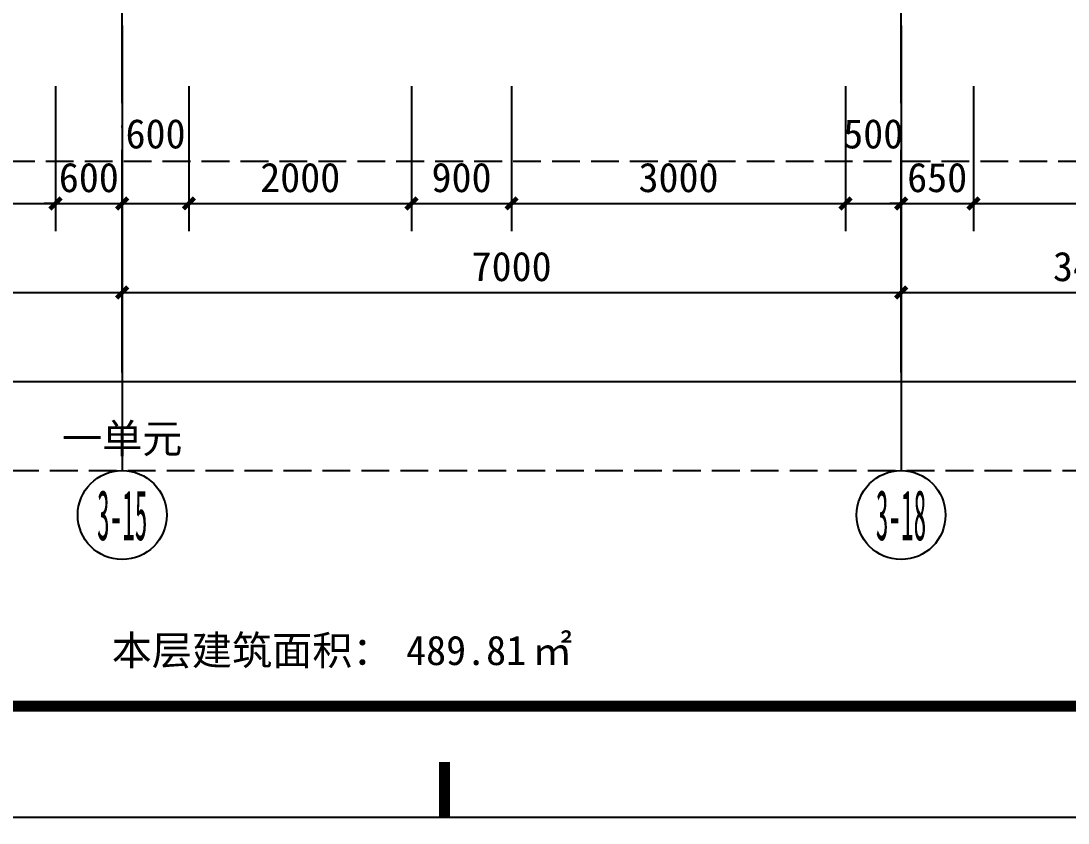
# Model space of a CAD drawing. Extents: x -46233 to 84150, y 109350 to 390860.
# Drawn here: x 38242 to 47654, y 218750 to 225959 of the extents above; entities that cross this region are included whole.
import ezdxf
from ezdxf.enums import TextEntityAlignment as Align

# ---------------------------------------------------------------- set-up
doc = ezdxf.new("R2010")
doc.units = 0
doc.header["$LTSCALE"] = 1000
doc.header["$MEASUREMENT"] = 0
doc.linetypes.add('3#-轴线$1$DOTE', pattern=[2.42, 2, -0.2, 0.02, -0.2])
doc.linetypes.add('DASH', pattern=[0.35, 0.25, -0.1])
doc.layers.get('Defpoints').update_dxf_attribs({"color": 4, "linetype": 'DASH'})
for name, color, linetype in [('3#-轴号$0$A-ANNO-AXIS-CIRC', 3, 'Continuous'), ('3#-轴号$0$A-ANNO-AXIS-TEXT', 7, 'Continuous'), ('3#-轴号$0$A-ANNO-DIMS', 3, 'Continuous'), ('3#-轴线$1$A-ANNO-DOTE', 10, '3#-轴线$1$DOTE'), ('A-ANNO-DIMS', 3, 'Continuous'), ('A-ANNO-TEXT', 255, 'Continuous'), ('A1-无手签$0$A-ANNO-TTLB', 7, 'Continuous'), ('AXIS_TEXT', 7, 'Continuous')]:
    doc.layers.add(name, color=color, linetype=linetype)
doc.styles.add('3#-轴号$0$_TCH_AXIS', font='')
doc.styles.add('3#-轴号$0$_TCH_DIM_T3', font='')
doc.styles.add('_TCH_DIM_T3', font='')
doc.styles.add('COMPLEX', font='COMPLEX')
doc.styles.get("Standard").update_dxf_attribs({"font": ''})
doc.styles.get('3#-轴号$0$_TCH_AXIS').set_extended_font_data('SimSun')
doc.styles.get('3#-轴号$0$_TCH_DIM_T3').set_extended_font_data('SimSun')
doc.styles.get('_TCH_DIM_T3').set_extended_font_data('SimSun')
doc.styles.get('Standard').set_extended_font_data('SimSun')
doc.dimstyles.new('3#-轴号$0$_TCH_ARCH&&100', dxfattribs={"dimtxt": 264.345992, "dimasz": 100, "dimexe": 250, "dimexo": 300, "dimgap": 100, "dimtad": 1, "dimdec": 0, "dimzin": 0, "dimdsep": 46, "dimtxsty": '3#-轴号$0$_TCH_DIM_T3', "dimblk": '3#-轴号$0$_ArchTick', "dimcen": 0.09, "dimclrt": 7, "dimazin": 2, "dimtfac": 1, "dimtdec": 0, "dimtix": 1, "dimtmove": 2, "dimatfit": 3, "dimfxl": 100, "dimtolj": 1, "dimtzin": 0, "dimarcsym": 0})
doc.dimstyles.new('_TCH_ARCH&&100', dxfattribs={"dimtxt": 264.345992, "dimasz": 100, "dimexe": 250, "dimexo": 300, "dimgap": 100, "dimtad": 1, "dimdec": 0, "dimzin": 0, "dimdsep": 46, "dimtxsty": '_TCH_DIM_T3', "dimblk": 'ARCHTICK', "dimcen": 0.09, "dimclrt": 7, "dimazin": 2, "dimtfac": 1, "dimtdec": 0, "dimtix": 1, "dimtmove": 2, "dimatfit": 3, "dimfxl": 100, "dimtolj": 1, "dimtzin": 0, "dimarcsym": 0})

# ---------------------------------------------------------------- blocks, each defined once
blk = doc.blocks.new('3#-轴线')
at = {"layer": '3#-轴线$1$A-ANNO-DOTE'}
for points in [[(38350, -16100), (38350, -3200)], [(31350, -16100), (31350, -7100)]]:
    blk.add_lwpolyline(points, dxfattribs=at)
blk = doc.blocks.new('_AXISO')
blk.add_circle((0, 0), 0.5)
at = {"layer": 'AXIS_TEXT', "style": 'COMPLEX', "width": 1.041667}
blk.add_attdef('A', text='', height=0.56, dxfattribs=at).set_placement((-0.25, -0.28), (0.25, -0.28), align=Align.FIT)
blk = doc.blocks.new('3#-轴号$0$_ArchTick')
at = {"color": 0, "linetype": 'ByBlock', "const_width": 0.4}
blk.add_lwpolyline([(-0.5, -0.5), (0.5, 0.5)], dxfattribs=at)
blk = doc.blocks.new('*D802')
at = {"layer": '3#-轴号$0$A-ANNO-DIMS', "color": 0, "lineweight": -2, "transparency": 16777216}
for p, q in [((24350, -15881.5), (24350, -16631.5)), ((31350, -15881.5), (31350, -16631.5)), ((24350, -16381.5), (31350, -16381.5))]:
    blk.add_line(p, q, dxfattribs=at)
at = {"layer": 'Defpoints', "color": 0, "transparency": 16777216}
for p in [(24350, -15581.5), (31350, -15581.5), (31350, -16381.5)]:
    blk.add_point(p, dxfattribs=at)
at = {"layer": '3#-轴号$0$A-ANNO-DIMS', "color": 0, "lineweight": -2, "transparency": 16777216, "xscale": 100, "yscale": 100, "zscale": 100, "rotation": 180}
blk.add_blockref('3#-轴号$0$_ArchTick', (24350, -16381.5), dxfattribs=at)
at = {"layer": '3#-轴号$0$A-ANNO-DIMS', "color": 0, "lineweight": -2, "transparency": 16777216, "xscale": 100, "yscale": 100, "zscale": 100}
blk.add_blockref('3#-轴号$0$_ArchTick', (31350, -16381.5), dxfattribs=at)
at = {"layer": '3#-轴号$0$A-ANNO-DIMS', "color": 7, "transparency": 16777216, "insert": (27850, -16149.3), "char_height": 264.35, "attachment_point": 5, "style": '3#-轴号$0$_TCH_DIM_T3'}
blk.add_mtext('\\A1;7000', dxfattribs=at)
blk = doc.blocks.new('*D803')
at = {"layer": '3#-轴号$0$A-ANNO-DIMS', "color": 0, "lineweight": -2, "transparency": 16777216}
for p, q in [((31350, -15881.5), (31350, -16631.5)), ((38350, -15881.5), (38350, -16631.5)), ((31350, -16381.5), (38350, -16381.5))]:
    blk.add_line(p, q, dxfattribs=at)
at = {"layer": 'Defpoints', "color": 0, "transparency": 16777216}
for p in [(31350, -15581.5), (38350, -15581.5), (38350, -16381.5)]:
    blk.add_point(p, dxfattribs=at)
at = {"layer": '3#-轴号$0$A-ANNO-DIMS', "color": 0, "lineweight": -2, "transparency": 16777216, "xscale": 100, "yscale": 100, "zscale": 100, "rotation": 180}
blk.add_blockref('3#-轴号$0$_ArchTick', (31350, -16381.5), dxfattribs=at)
at = {"layer": '3#-轴号$0$A-ANNO-DIMS', "color": 0, "lineweight": -2, "transparency": 16777216, "xscale": 100, "yscale": 100, "zscale": 100}
blk.add_blockref('3#-轴号$0$_ArchTick', (38350, -16381.5), dxfattribs=at)
at = {"layer": '3#-轴号$0$A-ANNO-DIMS', "color": 7, "transparency": 16777216, "insert": (34850, -16149.3), "char_height": 264.35, "attachment_point": 5, "style": '3#-轴号$0$_TCH_DIM_T3'}
blk.add_mtext('\\A1;7000', dxfattribs=at)
blk = doc.blocks.new('*D804')
at = {"layer": '3#-轴号$0$A-ANNO-DIMS', "color": 0, "lineweight": -2, "transparency": 16777216}
for p, q in [((38350, -15881.5), (38350, -16631.5)), ((41800, -15881.5), (41800, -16631.5)), ((38350, -16381.5), (41800, -16381.5))]:
    blk.add_line(p, q, dxfattribs=at)
at = {"layer": 'Defpoints', "color": 0, "transparency": 16777216}
for p in [(38350, -15581.5), (41800, -15581.5), (41800, -16381.5)]:
    blk.add_point(p, dxfattribs=at)
at = {"layer": '3#-轴号$0$A-ANNO-DIMS', "color": 0, "lineweight": -2, "transparency": 16777216, "xscale": 100, "yscale": 100, "zscale": 100, "rotation": 180}
blk.add_blockref('3#-轴号$0$_ArchTick', (38350, -16381.5), dxfattribs=at)
at = {"layer": '3#-轴号$0$A-ANNO-DIMS', "color": 0, "lineweight": -2, "transparency": 16777216, "xscale": 100, "yscale": 100, "zscale": 100}
blk.add_blockref('3#-轴号$0$_ArchTick', (41800, -16381.5), dxfattribs=at)
at = {"layer": '3#-轴号$0$A-ANNO-DIMS', "color": 7, "transparency": 16777216, "insert": (40075, -16149.3), "char_height": 264.35, "attachment_point": 5, "style": '3#-轴号$0$_TCH_DIM_T3'}
blk.add_mtext('\\A1;3450', dxfattribs=at)
blk = doc.blocks.new('_ArchTick')
at = {"color": 0, "linetype": 'ByBlock', "const_width": 0.4}
blk.add_lwpolyline([(-0.5, -0.5), (0.5, 0.5)], dxfattribs=at)
blk = doc.blocks.new('*D321')
at = {"layer": 'A-ANNO-DIMS', "color": 0, "linetype": 'DASH', "lineweight": -2, "transparency": 16777216}
for p, q in [((28702.7, 222952), (28702.7, 221668.5)), ((49602.7, 222952), (49602.7, 221668.5)), ((28702.7, 221918.5), (49602.7, 221918.5))]:
    blk.add_line(p, q, dxfattribs=at)
at = {"layer": 'Defpoints', "color": 0, "linetype": 'DASH', "transparency": 16777216}
for p in [(28702.7, 223252), (49602.7, 223252), (49602.7, 221918.5)]:
    blk.add_point(p, dxfattribs=at)
at = {"layer": 'A-ANNO-DIMS', "color": 0, "linetype": 'DASH', "lineweight": -2, "transparency": 16777216, "xscale": 100, "yscale": 100, "zscale": 100, "rotation": 180}
blk.add_blockref('_ArchTick', (28702.7, 221918.5), dxfattribs=at)
at = {"layer": 'A-ANNO-DIMS', "color": 0, "linetype": 'DASH', "lineweight": -2, "transparency": 16777216, "xscale": 100, "yscale": 100, "zscale": 100}
blk.add_blockref('_ArchTick', (49602.7, 221918.5), dxfattribs=at)
at = {"layer": 'A-ANNO-DIMS', "color": 7, "linetype": 'DASH', "transparency": 16777216, "insert": (39152.7, 222192.7), "char_height": 264.35, "attachment_point": 5, "style": '_TCH_DIM_T3'}
blk.add_mtext('\\A1;一单元', dxfattribs=at)
blk = doc.blocks.new('*D598')
at = {"layer": 'A-ANNO-DIMS', "color": 0, "lineweight": -2, "transparency": 16777216}
for p, q in [((7602.7, 225374.2), (7602.7, 222468.5)), ((49802.7, 225374.2), (49802.7, 222468.5)), ((7602.7, 222718.5), (49802.7, 222718.5))]:
    blk.add_line(p, q, dxfattribs=at)
at = {"layer": 'Defpoints', "color": 0, "transparency": 16777216}
for p in [(7602.7, 225674.2), (49802.7, 225674.2), (49802.7, 222718.5)]:
    blk.add_point(p, dxfattribs=at)
at = {"layer": 'A-ANNO-DIMS', "color": 0, "lineweight": -2, "transparency": 16777216, "xscale": 100, "yscale": 100, "zscale": 100, "rotation": 180}
blk.add_blockref('_ArchTick', (7602.7, 222718.5), dxfattribs=at)
at = {"layer": 'A-ANNO-DIMS', "color": 0, "lineweight": -2, "transparency": 16777216, "xscale": 100, "yscale": 100, "zscale": 100}
blk.add_blockref('_ArchTick', (49802.7, 222718.5), dxfattribs=at)
at = {"layer": 'A-ANNO-DIMS', "color": 7, "transparency": 16777216, "insert": (28702.7, 222950.7), "char_height": 264.35, "attachment_point": 5, "style": '_TCH_DIM_T3'}
blk.add_mtext('\\A1;42200', dxfattribs=at)
blk = doc.blocks.new('*D621')
at = {"layer": 'A-ANNO-DIMS', "color": 0, "lineweight": -2, "transparency": 16777216}
for p, q in [((36552.7, 225374.2), (36552.7, 224068.5)), ((38552.7, 225374.2), (38552.7, 224068.5)), ((36552.7, 224318.5), (38552.7, 224318.5))]:
    blk.add_line(p, q, dxfattribs=at)
at = {"layer": 'Defpoints', "color": 0, "transparency": 16777216}
for p in [(36552.7, 225674.2), (38552.7, 225674.2), (38552.7, 224318.5)]:
    blk.add_point(p, dxfattribs=at)
at = {"layer": 'A-ANNO-DIMS', "color": 0, "lineweight": -2, "transparency": 16777216, "xscale": 100, "yscale": 100, "zscale": 100, "rotation": 180}
blk.add_blockref('_ArchTick', (36552.7, 224318.5), dxfattribs=at)
at = {"layer": 'A-ANNO-DIMS', "color": 0, "lineweight": -2, "transparency": 16777216, "xscale": 100, "yscale": 100, "zscale": 100}
blk.add_blockref('_ArchTick', (38552.7, 224318.5), dxfattribs=at)
at = {"layer": 'A-ANNO-DIMS', "color": 7, "transparency": 16777216, "insert": (37552.7, 224550.7), "char_height": 264.35, "attachment_point": 5, "style": '_TCH_DIM_T3'}
blk.add_mtext('\\A1;2000', dxfattribs=at)
blk = doc.blocks.new('*D622')
at = {"layer": 'A-ANNO-DIMS', "color": 0, "lineweight": -2, "transparency": 16777216}
for p, q in [((38552.7, 225374.2), (38552.7, 224068.5)), ((39152.7, 225374.2), (39152.7, 224068.5)), ((38552.7, 224318.5), (38452.7, 224318.5)), ((38552.7, 224318.5), (39152.7, 224318.5)), ((39152.7, 224318.5), (39252.7, 224318.5))]:
    blk.add_line(p, q, dxfattribs=at)
at = {"layer": 'Defpoints', "color": 0, "transparency": 16777216}
for p in [(38552.7, 225674.2), (39152.7, 225674.2), (39152.7, 224318.5)]:
    blk.add_point(p, dxfattribs=at)
at = {"layer": 'A-ANNO-DIMS', "color": 0, "lineweight": -2, "transparency": 16777216, "xscale": 100, "yscale": 100, "zscale": 100}
blk.add_blockref('_ArchTick', (38552.7, 224318.5), dxfattribs=at)
at = {"layer": 'A-ANNO-DIMS', "color": 0, "lineweight": -2, "transparency": 16777216, "xscale": 100, "yscale": 100, "zscale": 100, "rotation": 180}
blk.add_blockref('_ArchTick', (39152.7, 224318.5), dxfattribs=at)
at = {"layer": 'A-ANNO-DIMS', "color": 7, "transparency": 16777216, "insert": (38852.7, 224550.7), "char_height": 264.35, "attachment_point": 5, "style": '_TCH_DIM_T3'}
blk.add_mtext('\\A1;600', dxfattribs=at)
blk = doc.blocks.new('*D623')
at = {"layer": 'A-ANNO-DIMS', "color": 0, "lineweight": -2, "transparency": 16777216}
for p, q in [((39152.7, 225374.2), (39152.7, 224068.5)), ((39752.7, 225374.2), (39752.7, 224068.5)), ((39152.7, 224318.5), (39752.7, 224318.5))]:
    blk.add_line(p, q, dxfattribs=at)
at = {"layer": 'Defpoints', "color": 0, "transparency": 16777216}
for p in [(39152.7, 225674.2), (39752.7, 225674.2), (39752.7, 224318.5)]:
    blk.add_point(p, dxfattribs=at)
at = {"layer": 'A-ANNO-DIMS', "color": 0, "lineweight": -2, "transparency": 16777216, "xscale": 100, "yscale": 100, "zscale": 100, "rotation": 180}
blk.add_blockref('_ArchTick', (39152.7, 224318.5), dxfattribs=at)
at = {"layer": 'A-ANNO-DIMS', "color": 0, "lineweight": -2, "transparency": 16777216, "xscale": 100, "yscale": 100, "zscale": 100}
blk.add_blockref('_ArchTick', (39752.7, 224318.5), dxfattribs=at)
at = {"layer": 'A-ANNO-DIMS', "color": 7, "transparency": 16777216, "insert": (39452.7, 224943.5), "char_height": 264.35, "attachment_point": 5, "style": '_TCH_DIM_T3'}
blk.add_mtext('\\A1;600', dxfattribs=at)
blk = doc.blocks.new('*D624')
at = {"layer": 'A-ANNO-DIMS', "color": 0, "lineweight": -2, "transparency": 16777216}
for p, q in [((39752.7, 225374.2), (39752.7, 224068.5)), ((41752.7, 225374.2), (41752.7, 224068.5)), ((39752.7, 224318.5), (41752.7, 224318.5))]:
    blk.add_line(p, q, dxfattribs=at)
at = {"layer": 'Defpoints', "color": 0, "transparency": 16777216}
for p in [(39752.7, 225674.2), (41752.7, 225674.2), (41752.7, 224318.5)]:
    blk.add_point(p, dxfattribs=at)
at = {"layer": 'A-ANNO-DIMS', "color": 0, "lineweight": -2, "transparency": 16777216, "xscale": 100, "yscale": 100, "zscale": 100, "rotation": 180}
blk.add_blockref('_ArchTick', (39752.7, 224318.5), dxfattribs=at)
at = {"layer": 'A-ANNO-DIMS', "color": 0, "lineweight": -2, "transparency": 16777216, "xscale": 100, "yscale": 100, "zscale": 100}
blk.add_blockref('_ArchTick', (41752.7, 224318.5), dxfattribs=at)
at = {"layer": 'A-ANNO-DIMS', "color": 7, "transparency": 16777216, "insert": (40752.7, 224550.7), "char_height": 264.35, "attachment_point": 5, "style": '_TCH_DIM_T3'}
blk.add_mtext('\\A1;2000', dxfattribs=at)
blk = doc.blocks.new('*D625')
at = {"layer": 'A-ANNO-DIMS', "color": 0, "lineweight": -2, "transparency": 16777216}
for p, q in [((41752.7, 225374.2), (41752.7, 224068.5)), ((42652.7, 225374.2), (42652.7, 224068.5)), ((41752.7, 224318.5), (42652.7, 224318.5))]:
    blk.add_line(p, q, dxfattribs=at)
at = {"layer": 'Defpoints', "color": 0, "transparency": 16777216}
for p in [(41752.7, 225674.2), (42652.7, 225674.2), (42652.7, 224318.5)]:
    blk.add_point(p, dxfattribs=at)
at = {"layer": 'A-ANNO-DIMS', "color": 0, "lineweight": -2, "transparency": 16777216, "xscale": 100, "yscale": 100, "zscale": 100, "rotation": 180}
blk.add_blockref('_ArchTick', (41752.7, 224318.5), dxfattribs=at)
at = {"layer": 'A-ANNO-DIMS', "color": 0, "lineweight": -2, "transparency": 16777216, "xscale": 100, "yscale": 100, "zscale": 100}
blk.add_blockref('_ArchTick', (42652.7, 224318.5), dxfattribs=at)
at = {"layer": 'A-ANNO-DIMS', "color": 7, "transparency": 16777216, "insert": (42202.7, 224550.7), "char_height": 264.35, "attachment_point": 5, "style": '_TCH_DIM_T3'}
blk.add_mtext('\\A1;900', dxfattribs=at)
blk = doc.blocks.new('*D626')
at = {"layer": 'A-ANNO-DIMS', "color": 0, "lineweight": -2, "transparency": 16777216}
for p, q in [((42652.7, 225374.2), (42652.7, 224068.5)), ((45652.7, 225374.2), (45652.7, 224068.5)), ((42652.7, 224318.5), (45652.7, 224318.5))]:
    blk.add_line(p, q, dxfattribs=at)
at = {"layer": 'Defpoints', "color": 0, "transparency": 16777216}
for p in [(42652.7, 225674.2), (45652.7, 225674.2), (45652.7, 224318.5)]:
    blk.add_point(p, dxfattribs=at)
at = {"layer": 'A-ANNO-DIMS', "color": 0, "lineweight": -2, "transparency": 16777216, "xscale": 100, "yscale": 100, "zscale": 100, "rotation": 180}
blk.add_blockref('_ArchTick', (42652.7, 224318.5), dxfattribs=at)
at = {"layer": 'A-ANNO-DIMS', "color": 0, "lineweight": -2, "transparency": 16777216, "xscale": 100, "yscale": 100, "zscale": 100}
blk.add_blockref('_ArchTick', (45652.7, 224318.5), dxfattribs=at)
at = {"layer": 'A-ANNO-DIMS', "color": 7, "transparency": 16777216, "insert": (44152.7, 224550.7), "char_height": 264.35, "attachment_point": 5, "style": '_TCH_DIM_T3'}
blk.add_mtext('\\A1;3000', dxfattribs=at)
blk = doc.blocks.new('*D627')
at = {"layer": 'A-ANNO-DIMS', "color": 0, "lineweight": -2, "transparency": 16777216}
for p, q in [((45652.7, 225374.2), (45652.7, 224068.5)), ((46152.7, 225374.2), (46152.7, 224068.5)), ((45652.7, 224318.5), (46152.7, 224318.5))]:
    blk.add_line(p, q, dxfattribs=at)
at = {"layer": 'Defpoints', "color": 0, "transparency": 16777216}
for p in [(45652.7, 225674.2), (46152.7, 225674.2), (46152.7, 224318.5)]:
    blk.add_point(p, dxfattribs=at)
at = {"layer": 'A-ANNO-DIMS', "color": 0, "lineweight": -2, "transparency": 16777216, "xscale": 100, "yscale": 100, "zscale": 100, "rotation": 180}
blk.add_blockref('_ArchTick', (45652.7, 224318.5), dxfattribs=at)
at = {"layer": 'A-ANNO-DIMS', "color": 0, "lineweight": -2, "transparency": 16777216, "xscale": 100, "yscale": 100, "zscale": 100}
blk.add_blockref('_ArchTick', (46152.7, 224318.5), dxfattribs=at)
at = {"layer": 'A-ANNO-DIMS', "color": 7, "transparency": 16777216, "insert": (45902.7, 224943.5), "char_height": 264.35, "attachment_point": 5, "style": '_TCH_DIM_T3'}
blk.add_mtext('\\A1;500', dxfattribs=at)
blk = doc.blocks.new('*D628')
at = {"layer": 'A-ANNO-DIMS', "color": 0, "lineweight": -2, "transparency": 16777216}
for p, q in [((46152.7, 225374.2), (46152.7, 224068.5)), ((46802.7, 225374.2), (46802.7, 224068.5)), ((46152.7, 224318.5), (46052.7, 224318.5)), ((46152.7, 224318.5), (46802.7, 224318.5)), ((46802.7, 224318.5), (46902.7, 224318.5))]:
    blk.add_line(p, q, dxfattribs=at)
at = {"layer": 'Defpoints', "color": 0, "transparency": 16777216}
for p in [(46152.7, 225674.2), (46802.7, 225674.2), (46802.7, 224318.5)]:
    blk.add_point(p, dxfattribs=at)
at = {"layer": 'A-ANNO-DIMS', "color": 0, "lineweight": -2, "transparency": 16777216, "xscale": 100, "yscale": 100, "zscale": 100}
blk.add_blockref('_ArchTick', (46152.7, 224318.5), dxfattribs=at)
at = {"layer": 'A-ANNO-DIMS', "color": 0, "lineweight": -2, "transparency": 16777216, "xscale": 100, "yscale": 100, "zscale": 100, "rotation": 180}
blk.add_blockref('_ArchTick', (46802.7, 224318.5), dxfattribs=at)
at = {"layer": 'A-ANNO-DIMS', "color": 7, "transparency": 16777216, "insert": (46477.7, 224550.7), "char_height": 264.35, "attachment_point": 5, "style": '_TCH_DIM_T3'}
blk.add_mtext('\\A1;650', dxfattribs=at)
blk = doc.blocks.new('*D629')
at = {"layer": 'A-ANNO-DIMS', "color": 0, "lineweight": -2, "transparency": 16777216}
for p, q in [((46802.7, 225374.2), (46802.7, 224068.5)), ((49602.7, 225374.2), (49602.7, 224068.5)), ((46802.7, 224318.5), (49602.7, 224318.5))]:
    blk.add_line(p, q, dxfattribs=at)
at = {"layer": 'Defpoints', "color": 0, "transparency": 16777216}
for p in [(46802.7, 225674.2), (49602.7, 225674.2), (49602.7, 224318.5)]:
    blk.add_point(p, dxfattribs=at)
at = {"layer": 'A-ANNO-DIMS', "color": 0, "lineweight": -2, "transparency": 16777216, "xscale": 100, "yscale": 100, "zscale": 100, "rotation": 180}
blk.add_blockref('_ArchTick', (46802.7, 224318.5), dxfattribs=at)
at = {"layer": 'A-ANNO-DIMS', "color": 0, "lineweight": -2, "transparency": 16777216, "xscale": 100, "yscale": 100, "zscale": 100}
blk.add_blockref('_ArchTick', (49602.7, 224318.5), dxfattribs=at)
at = {"layer": 'A-ANNO-DIMS', "color": 7, "transparency": 16777216, "insert": (48202.7, 224550.7), "char_height": 264.35, "attachment_point": 5, "style": '_TCH_DIM_T3'}
blk.add_mtext('\\A1;2800', dxfattribs=at)
blk = doc.blocks.new('3#-轴号')
at = {"layer": '3#-轴号$0$A-ANNO-AXIS-CIRC'}
for p, q in [((31350, -13981.5), (31350, -17981.5)), ((38350, -13981.5), (38350, -17981.5))]:
    blk.add_line(p, q, dxfattribs=at)
at = {"layer": 'Defpoints'}
blk.add_lwpolyline([(-2360.1, 4492.7), (44213.5, 4492.7), (44213.5, -15203.4), (-2360.1, -15203.4)], close=True, dxfattribs=at)
at = {"layer": '3#-轴号$0$A-ANNO-AXIS-CIRC'}
ref = blk.add_blockref('_AXISO', (31350, -18381.5), dxfattribs=dict(at, xscale=800, yscale=800, zscale=800))
ref.add_attrib('A', '3-15', dxfattribs={"layer": '3#-轴号$0$A-ANNO-AXIS-TEXT', "height": 452.55, "style": '3#-轴号$0$_TCH_AXIS', "width": 0.349609}).set_placement((31123.7, -18607.8), (31576.3, -18607.8), align=Align.FIT)
ref = blk.add_blockref('_AXISO', (38350, -18381.5), dxfattribs=dict(at, xscale=800, yscale=800, zscale=800))
ref.add_attrib('A', '3-18', dxfattribs={"layer": '3#-轴号$0$A-ANNO-AXIS-TEXT', "height": 452.55, "style": '3#-轴号$0$_TCH_AXIS', "width": 0.349609}).set_placement((38123.7, -18607.8), (38576.3, -18607.8), align=Align.FIT)
at = {"layer": '3#-轴号$0$A-ANNO-DIMS'}
for p1, p2, picture, middle in [((24350, -15581.5), (31350, -15581.5), '*D802', (27850, -16149.3)), ((31350, -15581.5), (38350, -15581.5), '*D803', (34850, -16149.3)), ((38350, -15581.5), (41800, -15581.5), '*D804', (40075, -16149.3))]:
    dim = blk.add_aligned_dim(p1=p1, p2=p2, distance=-800, dimstyle='3#-轴号$0$_TCH_ARCH&&100', dxfattribs=at)
    dim.commit()
    dim.dimension.update_dxf_attribs({"geometry": picture, "text_midpoint": middle})

msp = doc.modelspace()

# ---------------------------------------------------------------- linework, layer by layer
at = {"layer": 'A1-无手签$0$A-ANNO-TTLB'}
msp.add_lwpolyline([(0, 218800), (0, 278200), (84100, 278200), (84100, 218800)], close=True, dxfattribs=at)
at = {"layer": 'A1-无手签$0$A-ANNO-TTLB', "const_width": 100}
msp.add_lwpolyline([(2500, 219800), (83100, 219800), (83100, 277200), (2500, 277200)], close=True, dxfattribs=at)
msp.add_lwpolyline([(42050, 218800), (42050, 219300)], dxfattribs=at)

# ---------------------------------------------------------------- block references
for name, p in [('3#-轴号', (7802.7, 239900)), ('3#-轴线', (7802.7, 238900))]:
    msp.add_blockref(name, p)

# ---------------------------------------------------------------- texts
at = {"layer": 'A-ANNO-TEXT'}
for s, height, p in [('本层建筑面积：', 264.35, (39057.9, 220170.1)), ('489.81', 264.35, (41704.3, 220170.1)), ('㎡', 264.3, (42838.4, 220170.1))]:
    msp.add_text(s, height=height, dxfattribs=at).set_placement(p)

# ---------------------------------------------------------------- dimensions: what is measured, and where the dimension line sits
at = {"layer": 'A-ANNO-DIMS'}
for p1, p2, distance, picture, middle in [((7602.7, 225674.2), (49802.7, 225674.2), -2955.8, '*D598', (28702.7, 222950.7)), ((36552.7, 225674.2), (38552.7, 225674.2), -1355.8, '*D621', (37552.7, 224550.7)), ((38552.7, 225674.2), (39152.7, 225674.2), -1355.8, '*D622', (38852.7, 224550.7)), ((39752.7, 225674.2), (41752.7, 225674.2), -1355.8, '*D624', (40752.7, 224550.7)), ((41752.7, 225674.2), (42652.7, 225674.2), -1355.8, '*D625', (42202.7, 224550.7)), ((42652.7, 225674.2), (45652.7, 225674.2), -1355.8, '*D626', (44152.7, 224550.7)), ((46152.7, 225674.2), (46802.7, 225674.2), -1355.8, '*D628', (46477.7, 224550.7)), ((46802.7, 225674.2), (49602.7, 225674.2), -1355.8, '*D629', (48202.7, 224550.7))]:
    dim = msp.add_aligned_dim(p1=p1, p2=p2, distance=distance, dimstyle='_TCH_ARCH&&100', dxfattribs=at)
    dim.commit()
    dim.dimension.update_dxf_attribs({"geometry": picture, "text_midpoint": middle})
for base, p1, p2, picture, middle in [((39752.7, 224318.5), (39152.7, 225674.2), (39752.7, 225674.2), '*D623', (39452.7, 224943.5)), ((46152.7, 224318.5), (45652.7, 225674.2), (46152.7, 225674.2), '*D627', (45902.7, 224943.5))]:
    dim = msp.add_linear_dim(base=base, p1=p1, p2=p2, angle=0, dimstyle='_TCH_ARCH&&100', dxfattribs=at)
    dim.commit()
    dim.dimension.update_dxf_attribs({"geometry": picture, "text_midpoint": middle, "dimtype": 129})
at = {"layer": 'A-ANNO-DIMS', "linetype": 'DASH'}
dim = msp.add_aligned_dim(p1=(28702.7, 223252), p2=(49602.7, 223252), distance=-1333.5, text='一单元', dimstyle='_TCH_ARCH&&100', dxfattribs=at)
dim.commit()
dim.dimension.update_dxf_attribs({"geometry": '*D321', "text_midpoint": (39152.7, 222192.7)})

doc.saveas('drawing.dxf')
